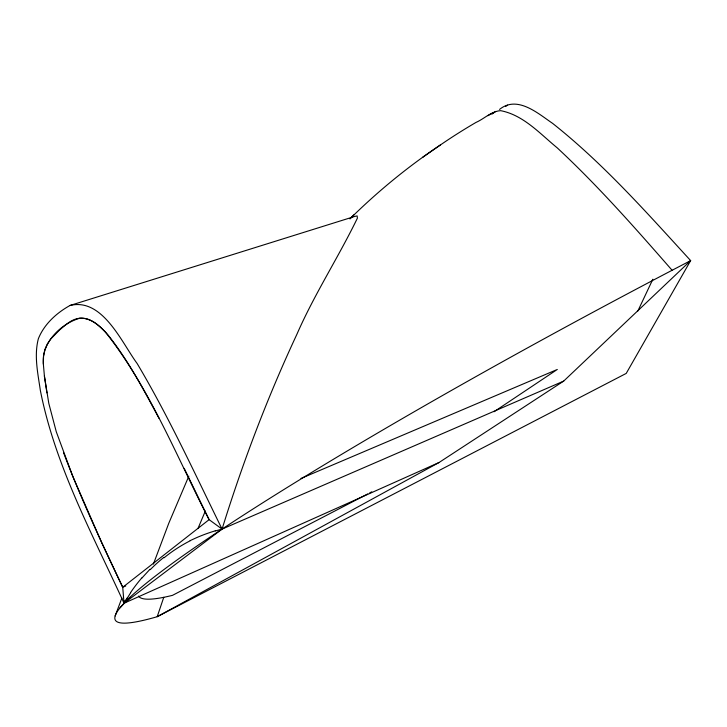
<?xml version="1.0" encoding="UTF-8"?>
<svg xmlns="http://www.w3.org/2000/svg" width="727" height="727" viewBox="0 0 727 727"><rect width="100%" height="100%" fill="white"/><g stroke="black" fill="none" stroke-linecap="round" stroke-linejoin="round"><path stroke-width="1.09" d="M120.01 607.817L129.988 597.303A604.173 47.582 -28 0 1 672.13 270.262L690.65 260.611L626.22 373.414L157.205 616.705A604.173 47.582 -28 0 1 120.01 607.817L124.026 603.228L122.727 587.289L101.753 542.769L72.8 476.458L56.279 431.765L48.8 403.367L44.411 376.132L43.366 364.127L43.529 356.103L44.838 349.632L47.246 344.107L50.736 339.018L59.632 329.922C65.621 325.014 71.619 318.944 79.761 318.226C90.139 317.417 98.481 324.905 105.215 331.83C149.862 388.182 176.407 456.256 209.103 519.651L222.071 529.102L563.689 381.093L690.65 260.611C646.839 212.793 603.574 163.748 552.575 123.354C537.971 113.448 517.315 95.01 499.54 109.423M43.366 364.127C41.212 342.844 60.804 323.688 79.761 318.226C91.729 317.435 100.699 327.014 108.105 335.083C128.443 360.692 143.655 389.808 159.113 418.479M163.766 597.312L157.205 616.705L439.035 462.517L563.689 381.093M153.406 564.079L168.791 523.24L188.793 476.221M115.157 615.933L121.918 597.976M197.998 528.438L205.332 511.063M637.843 311.02L652.846 279.232M130.669 592.741L124.035 603.228C92.42 534.018 55.098 465.634 40.33 390.308C37.877 373.333 33.924 355.721 38.358 338.727C44.129 324.224 56.624 312.855 70.065 305.458L354.594 216.482L357.139 215.91L357.411 218.127C338.4 257.367 314.373 294.208 296.889 334.311C267.427 397.387 242.7 462.626 222.071 529.102L124.035 603.228L124.735 601.156L124.035 603.228L439.035 462.517M127.28 597.903L124.026 603.228L129.988 597.303M141.774 578.165L149.998 569.25M350.041 218.745C377.776 191.392 408.038 166.565 440.444 144.937C452.012 136.976 463.899 129.479 476.021 122.409C484.264 118.819 491.388 111.204 500.649 110.668C523.395 115.011 540.007 133.732 557.2 147.835C598.221 185.994 635.28 228.142 672.111 270.28M349.969 218.809L353.976 214.801M492.043 114.057L495.687 111.422M440.444 144.937L422.687 157.286M505.638 106.46L507.573 105.161M494.024 411.736L557.3 369.461L300.96 478.448M487.881 115.684L493.706 112.512M367.717 493.933L172.508 595.34A567.305 48.8 -28.1 0 1 152.252 599.021A567.105 48.782 -28.1 0 1 142.483 598.557A567.669 48.827 -28.1 0 1 138.493 596.104M369.725 492.888L371.742 491.843M190.147 540.615L196.063 537.898A1019.072 391.817 55 0 1 215.183 530.855M123.744 586.843L125.78 585.944M215.256 530.964L222.071 529.102C194.727 473.431 168.864 416.88 137.139 363.509C121.772 342.708 102.634 297.57 70.065 305.458M184.213 468.37L209.103 519.651L122.727 587.289C101.653 543.033 80.933 498.531 63.54 452.676M46.901 392.88L44.383 375.95M164.075 557.773A974.425 378.94 55.4 0 1 190.238 540.761M130.551 592.587A1005.014 387.527 54.9 0 1 141.683 578.038M150.28 569.632A967.337 375.986 55.1 0 1 163.82 557.418"/></g></svg>
